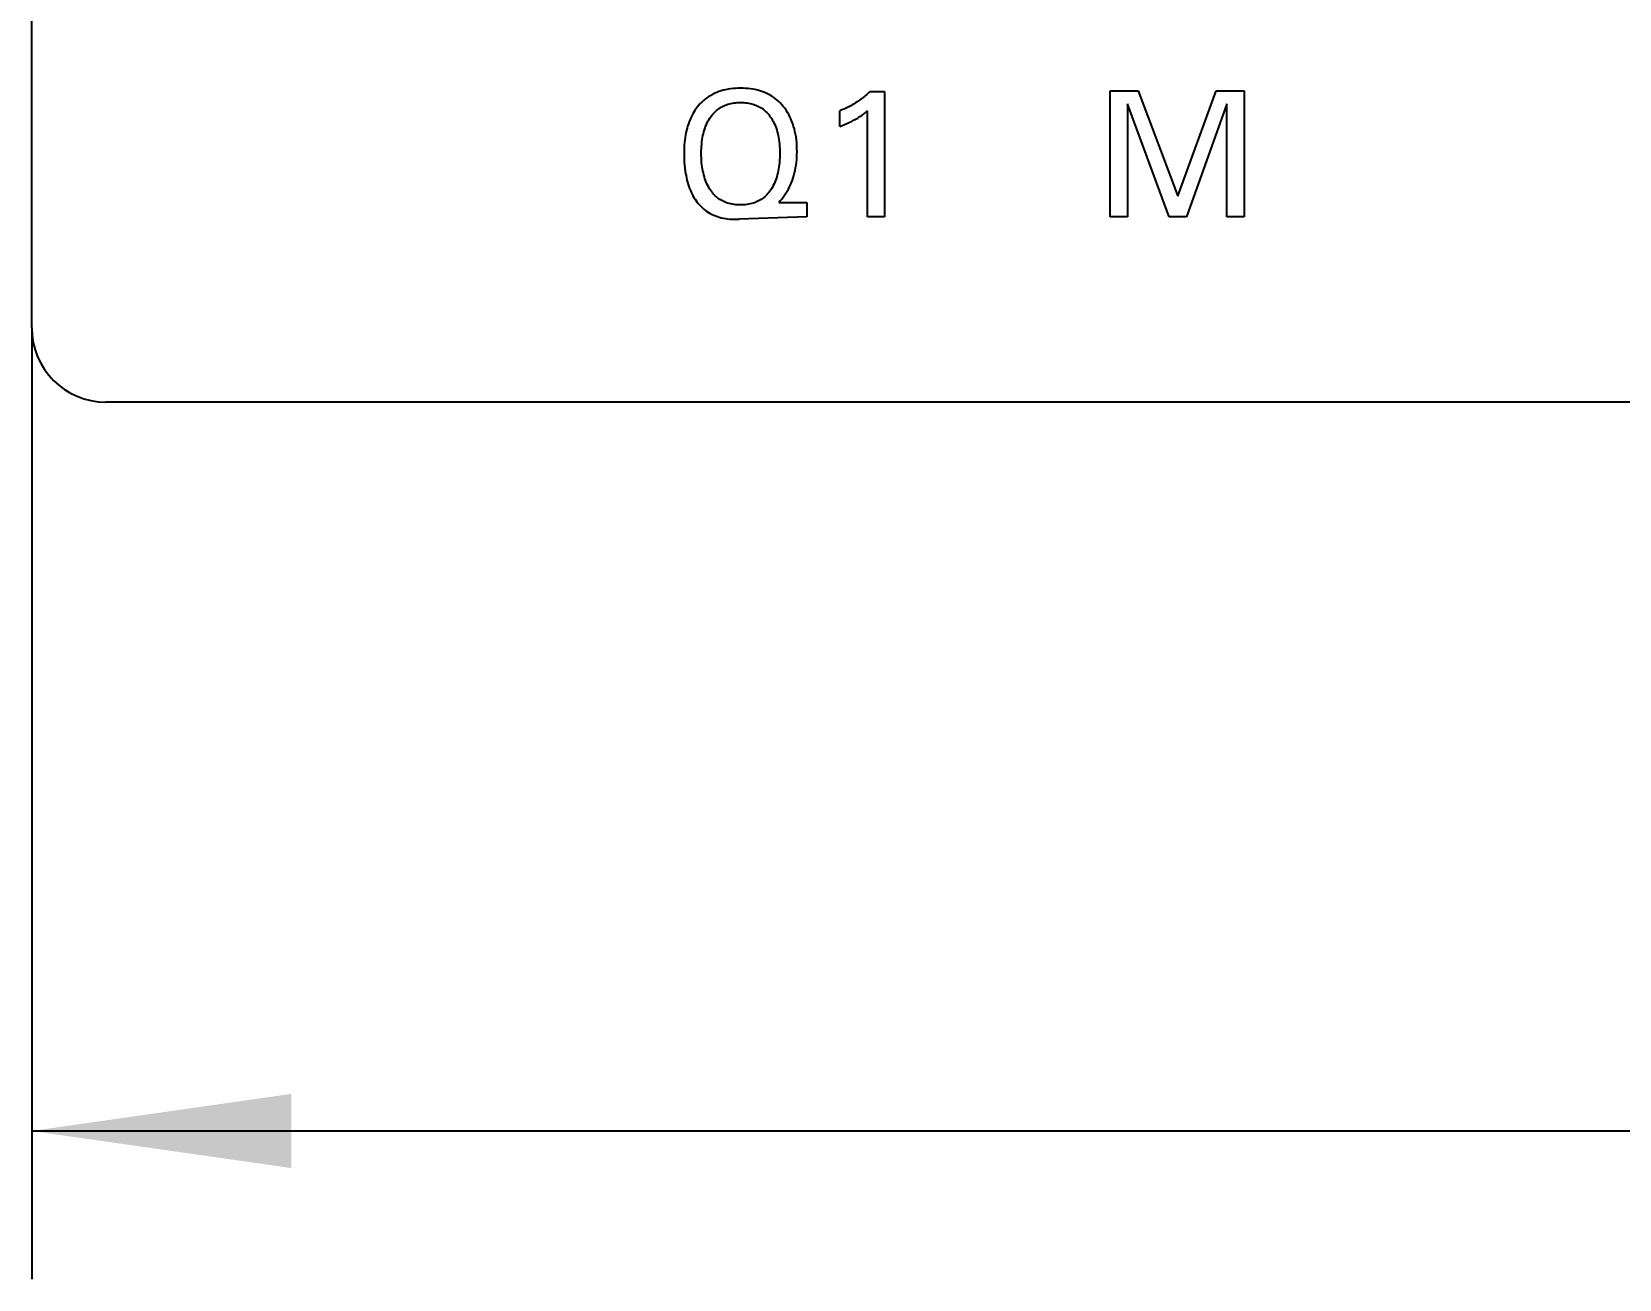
# Model space of a CAD drawing. Extents: x 0 to 420, y 0 to 297.
# Drawn here: x 136.8 to 158.21, y 151.84 to 168.67 of the extents above; entities that cross this region are included whole.
import ezdxf

# ---------------------------------------------------------------- set-up
doc = ezdxf.new("R2010")
doc.units = 0
doc.header["$LTSCALE"] = 23.1
doc.layers.get('0').update_dxf_attribs({"linetype": 'CONTINUOUS'})
doc.layers.add('10000_FRONT', color=7, linetype='CONTINUOUS')
doc.layers.add('10100_DIM_FRONT', color=7, linetype='CONTINUOUS')
doc.dimstyles.get("Standard").update_dxf_attribs({"dimtxt": 2.5, "dimasz": 2.5, "dimexe": 1.25, "dimexo": 0.625, "dimtad": 1, "dimcen": 2.5, "dimazin": 3, "dimtfac": 1, "dimtmove": 0, "dimatfit": 3})

# ---------------------------------------------------------------- blocks, each defined once
blk = doc.blocks.new('_FILLED')
at = {"color": 0, "linetype": 'BYBLOCK'}
blk.add_solid([(0, 0), (-1, 0.1429), (-1, -0.1429)], dxfattribs=at)
blk = doc.blocks.new('*D0')
at = {"layer": '10100_DIM_FRONT', "color": 7, "linetype": 'CONTINUOUS'}
for p, q in [((136.798, 164.673), (136.798, 151.841)), ((208.298, 164.673), (208.298, 151.841)), ((136.798, 153.841), (172.548, 153.841)), ((208.298, 153.841), (172.548, 153.841))]:
    blk.add_line(p, q, dxfattribs=at)
at = {"layer": '10100_DIM_FRONT', "color": 7, "linetype": 'CONTINUOUS', "xscale": 3.5, "yscale": 3.5, "zscale": 3.5, "rotation": 180}
blk.add_blockref('_FILLED', (136.798, 153.841), dxfattribs=at)
at = {"layer": '10100_DIM_FRONT', "color": 7, "linetype": 'CONTINUOUS', "xscale": 3.5, "yscale": 3.5, "zscale": 3.5}
blk.add_blockref('_FILLED', (208.298, 153.841), dxfattribs=at)

msp = doc.modelspace()

# ---------------------------------------------------------------- linework, layer by layer
at = {"layer": '10000_FRONT', "color": 7, "linetype": 'CONTINUOUS'}
for p, q in [((136.798, 164.673), (136.798, 252.673)), ((146.291, 167.904), (146.258, 167.902)), ((146.325, 167.906), (146.291, 167.904)), ((146.359, 167.906), (146.325, 167.906)), ((146.393, 167.906), (146.359, 167.906)), ((146.426, 167.904), (146.393, 167.906)), ((146.459, 167.902), (146.426, 167.904)), ((145.817, 167.698), (145.797, 167.676)), ((145.838, 167.72), (145.817, 167.698)), ((145.86, 167.74), (145.838, 167.72)), ((145.883, 167.759), (145.86, 167.74)), ((145.907, 167.777), (145.883, 167.759)), ((145.931, 167.794), (145.907, 167.777)), ((145.957, 167.81), (145.931, 167.794)), ((145.984, 167.824), (145.957, 167.81)), ((146.011, 167.838), (145.984, 167.824)), ((146.039, 167.85), (146.011, 167.838)), ((146.067, 167.86), (146.039, 167.85)), ((146.096, 167.87), (146.067, 167.86)), ((146.125, 167.878), (146.096, 167.87)), ((146.158, 167.886), (146.125, 167.878)), ((146.191, 167.893), (146.158, 167.886)), ((146.171, 167.684), (146.189, 167.69)), ((146.189, 167.69), (146.21, 167.696)), ((146.224, 167.898), (146.191, 167.893)), ((146.21, 167.696), (146.231, 167.701)), ((146.258, 167.902), (146.224, 167.898)), ((146.231, 167.701), (146.252, 167.705)), ((146.252, 167.705), (146.273, 167.708)), ((146.273, 167.708), (146.295, 167.711)), ((146.295, 167.711), (146.316, 167.712)), ((146.316, 167.712), (146.337, 167.713)), ((146.337, 167.713), (146.359, 167.714)), ((146.359, 167.714), (146.381, 167.713)), ((146.381, 167.713), (146.402, 167.712)), ((146.402, 167.712), (146.424, 167.711)), ((146.424, 167.711), (146.445, 167.708)), ((146.445, 167.708), (146.467, 167.705)), ((146.492, 167.898), (146.459, 167.902)), ((146.467, 167.705), (146.488, 167.701)), ((146.488, 167.701), (146.509, 167.696)), ((146.525, 167.893), (146.492, 167.898)), ((146.509, 167.696), (146.529, 167.69)), ((146.558, 167.887), (146.525, 167.893)), ((146.529, 167.69), (146.548, 167.684)), ((146.591, 167.879), (146.558, 167.887)), ((146.62, 167.871), (146.591, 167.879)), ((146.648, 167.862), (146.62, 167.871)), ((146.676, 167.851), (146.648, 167.862)), ((146.704, 167.84), (146.676, 167.851)), ((146.731, 167.827), (146.704, 167.84)), ((146.757, 167.813), (146.731, 167.827)), ((146.783, 167.797), (146.757, 167.813)), ((146.808, 167.781), (146.783, 167.797)), ((146.831, 167.763), (146.808, 167.781)), ((146.854, 167.745), (146.831, 167.763)), ((146.876, 167.725), (146.854, 167.745)), ((146.897, 167.704), (146.876, 167.725)), ((146.917, 167.683), (146.897, 167.704)), ((147.882, 167.69), (147.865, 167.68)), ((147.899, 167.701), (147.882, 167.69)), ((147.916, 167.712), (147.899, 167.701)), ((147.933, 167.723), (147.916, 167.712)), ((147.95, 167.734), (147.933, 167.723)), ((147.966, 167.746), (147.95, 167.734)), ((147.983, 167.757), (147.966, 167.746)), ((147.999, 167.77), (147.983, 167.757)), ((148.015, 167.782), (147.999, 167.77)), ((148.031, 167.795), (148.015, 167.782)), ((148.047, 167.808), (148.031, 167.795)), ((148.062, 167.821), (148.047, 167.808)), ((148.077, 167.835), (148.062, 167.821)), ((148.092, 167.849), (148.077, 167.835)), ((148.107, 167.863), (148.092, 167.849)), ((148.107, 167.863), (148.3, 167.863)), ((148.3, 167.863), (148.3, 166.173)), ((151.348, 166.173), (151.348, 167.873)), ((151.348, 167.873), (151.725, 167.873)), ((151.58, 167.694), (151.58, 166.173)), ((152.14, 166.173), (151.58, 167.694)), ((151.725, 167.873), (152.258, 166.45)), ((152.258, 166.45), (152.775, 167.873)), ((152.92, 167.697), (152.374, 166.173)), ((152.775, 167.873), (153.152, 167.873)), ((152.92, 166.173), (152.92, 167.697)), ((153.152, 167.873), (153.152, 166.173)), ((145.678, 167.483), (145.666, 167.454)), ((145.689, 167.509), (145.678, 167.483)), ((145.702, 167.534), (145.689, 167.509)), ((145.715, 167.559), (145.702, 167.534)), ((145.73, 167.584), (145.715, 167.559)), ((145.745, 167.607), (145.73, 167.584)), ((145.761, 167.631), (145.745, 167.607)), ((145.778, 167.653), (145.761, 167.631)), ((145.797, 167.676), (145.778, 167.653)), ((145.92, 167.46), (145.932, 167.481)), ((145.932, 167.481), (145.945, 167.502)), ((145.945, 167.502), (145.956, 167.518)), ((145.956, 167.518), (145.968, 167.534)), ((145.968, 167.534), (145.98, 167.55)), ((145.98, 167.55), (145.993, 167.565)), ((145.993, 167.565), (146.007, 167.58)), ((146.007, 167.58), (146.021, 167.594)), ((146.021, 167.594), (146.036, 167.607)), ((146.036, 167.607), (146.051, 167.619)), ((146.051, 167.619), (146.067, 167.631)), ((146.067, 167.631), (146.083, 167.642)), ((146.083, 167.642), (146.1, 167.652)), ((146.1, 167.652), (146.117, 167.661)), ((146.117, 167.661), (146.135, 167.669)), ((146.135, 167.669), (146.153, 167.677)), ((146.153, 167.677), (146.171, 167.684)), ((146.548, 167.684), (146.566, 167.677)), ((146.566, 167.677), (146.584, 167.669)), ((146.584, 167.669), (146.602, 167.661)), ((146.602, 167.661), (146.619, 167.652)), ((146.619, 167.652), (146.636, 167.642)), ((146.636, 167.642), (146.652, 167.631)), ((146.652, 167.631), (146.668, 167.619)), ((146.668, 167.619), (146.684, 167.607)), ((146.684, 167.607), (146.698, 167.594)), ((146.698, 167.594), (146.713, 167.58)), ((146.713, 167.58), (146.726, 167.565)), ((146.726, 167.565), (146.739, 167.55)), ((146.739, 167.55), (146.752, 167.534)), ((146.752, 167.534), (146.764, 167.518)), ((146.764, 167.518), (146.775, 167.502)), ((146.775, 167.502), (146.787, 167.481)), ((146.787, 167.481), (146.799, 167.46)), ((146.936, 167.661), (146.917, 167.683)), ((146.956, 167.635), (146.936, 167.661)), ((146.976, 167.608), (146.956, 167.635)), ((146.993, 167.58), (146.976, 167.608)), ((147.01, 167.551), (146.993, 167.58)), ((147.025, 167.522), (147.01, 167.551)), ((147.039, 167.492), (147.025, 167.522)), ((147.053, 167.459), (147.039, 167.492)), ((147.719, 167.609), (147.7, 167.602)), ((147.7, 167.39), (147.7, 167.602)), ((147.738, 167.617), (147.719, 167.609)), ((147.756, 167.625), (147.738, 167.617)), ((147.775, 167.633), (147.756, 167.625)), ((147.793, 167.642), (147.775, 167.633)), ((147.811, 167.651), (147.793, 167.642)), ((147.829, 167.661), (147.811, 167.651)), ((147.847, 167.67), (147.829, 167.661)), ((147.865, 167.68), (147.847, 167.67)), ((147.88, 167.47), (147.894, 167.478)), ((147.894, 167.478), (147.91, 167.486)), ((147.91, 167.486), (147.925, 167.495)), ((147.925, 167.495), (147.94, 167.504)), ((147.94, 167.504), (147.955, 167.514)), ((147.955, 167.514), (147.97, 167.523)), ((147.97, 167.523), (147.981, 167.53)), ((147.981, 167.53), (147.991, 167.538)), ((147.991, 167.538), (148.002, 167.545)), ((148.002, 167.545), (148.013, 167.554)), ((148.013, 167.554), (148.024, 167.562)), ((148.024, 167.562), (148.036, 167.571)), ((148.036, 167.571), (148.048, 167.581)), ((148.048, 167.581), (148.06, 167.59)), ((148.06, 167.59), (148.072, 167.6)), ((148.072, 166.173), (148.072, 167.6)), ((145.618, 167.276), (145.612, 167.241)), ((145.623, 167.306), (145.618, 167.276)), ((145.63, 167.336), (145.623, 167.306)), ((145.638, 167.366), (145.63, 167.336)), ((145.646, 167.396), (145.638, 167.366)), ((145.656, 167.425), (145.646, 167.396)), ((145.666, 167.454), (145.656, 167.425)), ((145.847, 167.24), (145.852, 167.267)), ((145.852, 167.267), (145.858, 167.293)), ((145.858, 167.293), (145.865, 167.319)), ((145.865, 167.319), (145.872, 167.345)), ((145.872, 167.345), (145.881, 167.371)), ((145.881, 167.371), (145.889, 167.393)), ((145.889, 167.393), (145.899, 167.416)), ((145.899, 167.416), (145.909, 167.438)), ((145.909, 167.438), (145.92, 167.46)), ((146.799, 167.46), (146.81, 167.438)), ((146.81, 167.438), (146.82, 167.416)), ((146.82, 167.416), (146.83, 167.393)), ((146.83, 167.393), (146.838, 167.371)), ((146.838, 167.371), (146.847, 167.345)), ((146.847, 167.345), (146.854, 167.319)), ((146.854, 167.319), (146.861, 167.293)), ((146.861, 167.293), (146.867, 167.267)), ((146.867, 167.267), (146.872, 167.24)), ((147.065, 167.426), (147.053, 167.459)), ((147.076, 167.392), (147.065, 167.426)), ((147.086, 167.358), (147.076, 167.392)), ((147.094, 167.323), (147.086, 167.358)), ((147.101, 167.288), (147.094, 167.323)), ((147.108, 167.249), (147.101, 167.288)), ((147.7, 167.39), (147.721, 167.398)), ((147.721, 167.398), (147.742, 167.406)), ((147.742, 167.406), (147.763, 167.415)), ((147.763, 167.415), (147.784, 167.424)), ((147.784, 167.424), (147.804, 167.433)), ((147.804, 167.433), (147.82, 167.44)), ((147.82, 167.44), (147.835, 167.447)), ((147.835, 167.447), (147.85, 167.455)), ((147.85, 167.455), (147.865, 167.462)), ((147.865, 167.462), (147.88, 167.47)), ((145.599, 167.103), (145.598, 167.068)), ((145.598, 167.068), (145.598, 167.033)), ((145.601, 167.137), (145.599, 167.103)), ((145.604, 167.172), (145.601, 167.137)), ((145.608, 167.207), (145.604, 167.172)), ((145.612, 167.241), (145.608, 167.207)), ((145.83, 167.061), (145.831, 167.092)), ((145.83, 167.03), (145.83, 167.061)), ((145.831, 167.092), (145.833, 167.122)), ((145.833, 167.122), (145.836, 167.153)), ((145.836, 167.153), (145.839, 167.183)), ((145.839, 167.183), (145.843, 167.213)), ((145.843, 167.213), (145.847, 167.24)), ((146.872, 167.24), (146.876, 167.213)), ((146.876, 167.213), (146.881, 167.183)), ((146.881, 167.183), (146.884, 167.153)), ((146.884, 167.153), (146.886, 167.122)), ((146.886, 167.122), (146.888, 167.092)), ((146.888, 167.092), (146.889, 167.061)), ((146.889, 167.061), (146.889, 167.03)), ((147.113, 167.209), (147.108, 167.249)), ((147.117, 167.17), (147.113, 167.209)), ((147.12, 167.13), (147.117, 167.17)), ((147.121, 167.09), (147.12, 167.13)), ((147.122, 167.05), (147.121, 167.09)), ((147.121, 167.013), (147.122, 167.05)), ((145.598, 167.033), (145.598, 166.992)), ((145.598, 166.992), (145.599, 166.951)), ((145.599, 166.951), (145.601, 166.91)), ((145.601, 166.91), (145.604, 166.869)), ((145.604, 166.869), (145.609, 166.828)), ((145.83, 166.999), (145.83, 167.03)), ((145.831, 166.968), (145.83, 166.999)), ((145.833, 166.937), (145.831, 166.968)), ((145.835, 166.906), (145.833, 166.937)), ((145.839, 166.875), (145.835, 166.906)), ((145.843, 166.844), (145.839, 166.875)), ((145.847, 166.817), (145.843, 166.844)), ((146.877, 166.844), (146.872, 166.817)), ((146.881, 166.875), (146.877, 166.844)), ((146.884, 166.906), (146.881, 166.875)), ((146.886, 166.937), (146.884, 166.906)), ((146.888, 166.968), (146.886, 166.937)), ((146.889, 166.999), (146.888, 166.968)), ((146.889, 167.03), (146.889, 166.999)), ((147.103, 166.831), (147.109, 166.868)), ((147.109, 166.868), (147.114, 166.904)), ((147.114, 166.904), (147.117, 166.94)), ((147.117, 166.94), (147.12, 166.977)), ((147.12, 166.977), (147.121, 167.013)), ((145.609, 166.828), (145.614, 166.787)), ((145.614, 166.787), (145.619, 166.757)), ((145.619, 166.757), (145.624, 166.727)), ((145.624, 166.727), (145.63, 166.697)), ((145.63, 166.697), (145.637, 166.667)), ((145.637, 166.667), (145.645, 166.637)), ((145.645, 166.637), (145.654, 166.608)), ((145.852, 166.79), (145.847, 166.817)), ((145.858, 166.764), (145.852, 166.79)), ((145.864, 166.737), (145.858, 166.764)), ((145.872, 166.711), (145.864, 166.737)), ((145.88, 166.685), (145.872, 166.711)), ((145.888, 166.661), (145.88, 166.685)), ((145.897, 166.639), (145.888, 166.661)), ((145.907, 166.616), (145.897, 166.639)), ((146.822, 166.638), (146.812, 166.616)), ((146.831, 166.661), (146.822, 166.638)), ((146.839, 166.684), (146.831, 166.661)), ((146.848, 166.71), (146.839, 166.684)), ((146.855, 166.736), (146.848, 166.71)), ((146.862, 166.763), (146.855, 166.736)), ((146.867, 166.79), (146.862, 166.763)), ((146.872, 166.817), (146.867, 166.79)), ((147.035, 166.605), (147.048, 166.635)), ((147.048, 166.635), (147.06, 166.667)), ((147.06, 166.667), (147.071, 166.698)), ((147.071, 166.698), (147.08, 166.731)), ((147.08, 166.731), (147.089, 166.763)), ((147.089, 166.763), (147.096, 166.796)), ((147.096, 166.796), (147.103, 166.831)), ((145.654, 166.608), (145.663, 166.579)), ((145.663, 166.579), (145.673, 166.553)), ((145.673, 166.553), (145.683, 166.528)), ((145.683, 166.528), (145.694, 166.504)), ((145.694, 166.504), (145.705, 166.479)), ((145.705, 166.479), (145.718, 166.455)), ((145.718, 166.455), (145.731, 166.432)), ((145.731, 166.432), (145.746, 166.409)), ((145.746, 166.409), (145.76, 166.387)), ((145.918, 166.594), (145.907, 166.616)), ((145.93, 166.572), (145.918, 166.594)), ((145.942, 166.551), (145.93, 166.572)), ((145.946, 166.545), (145.942, 166.551)), ((145.956, 166.529), (145.946, 166.545)), ((145.968, 166.513), (145.956, 166.529)), ((145.98, 166.498), (145.968, 166.513)), ((145.992, 166.483), (145.98, 166.498)), ((146.005, 166.469), (145.992, 166.483)), ((146.019, 166.455), (146.005, 166.469)), ((146.034, 166.442), (146.019, 166.455)), ((146.048, 166.429), (146.034, 166.442)), ((146.064, 166.417), (146.048, 166.429)), ((146.08, 166.406), (146.064, 166.417)), ((146.097, 166.396), (146.08, 166.406)), ((146.638, 166.406), (146.621, 166.396)), ((146.654, 166.417), (146.638, 166.406)), ((146.67, 166.429), (146.654, 166.417)), ((146.686, 166.442), (146.67, 166.429)), ((146.701, 166.456), (146.686, 166.442)), ((146.715, 166.47), (146.701, 166.456)), ((146.729, 166.485), (146.715, 166.47)), ((146.742, 166.501), (146.729, 166.485)), ((146.754, 166.517), (146.742, 166.501)), ((146.766, 166.534), (146.754, 166.517)), ((146.777, 166.551), (146.766, 166.534)), ((146.79, 166.572), (146.777, 166.551)), ((146.801, 166.594), (146.79, 166.572)), ((146.812, 166.616), (146.801, 166.594)), ((146.894, 166.386), (146.915, 166.411)), ((146.915, 166.411), (146.935, 166.436)), ((146.935, 166.436), (146.954, 166.462)), ((146.954, 166.462), (146.972, 166.489)), ((146.972, 166.489), (146.989, 166.517)), ((146.989, 166.517), (147.006, 166.545)), ((147.006, 166.545), (147.02, 166.574)), ((147.02, 166.574), (147.035, 166.605)), ((145.76, 166.387), (145.776, 166.367)), ((145.776, 166.367), (145.792, 166.347)), ((145.792, 166.347), (145.809, 166.327)), ((145.809, 166.327), (145.827, 166.309)), ((145.827, 166.309), (145.846, 166.291)), ((145.846, 166.291), (145.866, 166.274)), ((145.866, 166.274), (145.886, 166.258)), ((145.886, 166.258), (145.907, 166.243)), ((145.907, 166.243), (145.929, 166.23)), ((145.929, 166.23), (145.952, 166.217)), ((145.952, 166.217), (145.975, 166.205)), ((145.975, 166.205), (145.998, 166.194)), ((145.998, 166.194), (146.022, 166.184)), ((146.115, 166.386), (146.097, 166.396)), ((146.132, 166.378), (146.115, 166.386)), ((146.15, 166.37), (146.132, 166.378)), ((146.169, 166.362), (146.15, 166.37)), ((146.187, 166.356), (146.169, 166.362)), ((146.208, 166.35), (146.187, 166.356)), ((146.229, 166.345), (146.208, 166.35)), ((146.251, 166.341), (146.229, 166.345)), ((146.272, 166.337), (146.251, 166.341)), ((146.294, 166.335), (146.272, 166.337)), ((146.315, 166.333), (146.294, 166.335)), ((146.337, 166.332), (146.315, 166.333)), ((146.359, 166.332), (146.337, 166.332)), ((146.381, 166.332), (146.359, 166.332)), ((146.403, 166.333), (146.381, 166.332)), ((146.424, 166.335), (146.403, 166.333)), ((146.446, 166.337), (146.424, 166.335)), ((146.467, 166.341), (146.446, 166.337)), ((146.489, 166.345), (146.467, 166.341)), ((146.51, 166.35), (146.489, 166.345)), ((146.531, 166.356), (146.51, 166.35)), ((146.55, 166.362), (146.531, 166.356)), ((146.568, 166.37), (146.55, 166.362)), ((146.586, 166.378), (146.568, 166.37)), ((146.604, 166.386), (146.586, 166.378)), ((146.621, 166.396), (146.604, 166.386)), ((146.894, 166.386), (146.876, 166.365)), ((146.876, 166.365), (147.252, 166.365)), ((147.252, 166.365), (147.252, 166.173)), ((146.022, 166.184), (146.047, 166.176)), ((146.047, 166.176), (146.071, 166.168)), ((146.071, 166.168), (146.099, 166.16)), ((146.099, 166.16), (146.128, 166.154)), ((146.128, 166.154), (146.156, 166.149)), ((146.156, 166.149), (146.185, 166.145)), ((146.185, 166.145), (146.214, 166.142)), ((146.214, 166.142), (146.243, 166.139)), ((146.243, 166.139), (146.272, 166.138)), ((146.272, 166.138), (146.301, 166.138)), ((146.301, 166.138), (146.323, 166.138)), ((146.323, 166.138), (146.342, 166.138)), ((147.252, 166.173), (146.342, 166.138)), ((148.3, 166.173), (148.072, 166.173)), ((151.58, 166.173), (151.348, 166.173)), ((152.374, 166.173), (152.14, 166.173)), ((153.152, 166.173), (152.92, 166.173)), ((207.298, 163.673), (137.798, 163.673))]:
    msp.add_line(p, q, dxfattribs=at)
msp.add_arc((137.798, 164.673), 1, 180, 270, dxfattribs=at)

# ---------------------------------------------------------------- dimensions: what is measured, and where the dimension line sits
at = {"layer": '10100_DIM_FRONT', "color": 7, "linetype": 'CONTINUOUS'}
dim = msp.add_linear_dim(base=(208.298, 153.841), p1=(136.798, 164.673), p2=(208.298, 164.673), dimstyle='Standard', dxfattribs=at)
dim.commit()
dim.dimension.update_dxf_attribs({"geometry": '*D0', "text_midpoint": (168.761, 154.716), "dimtype": 128})

doc.saveas('drawing.dxf')
